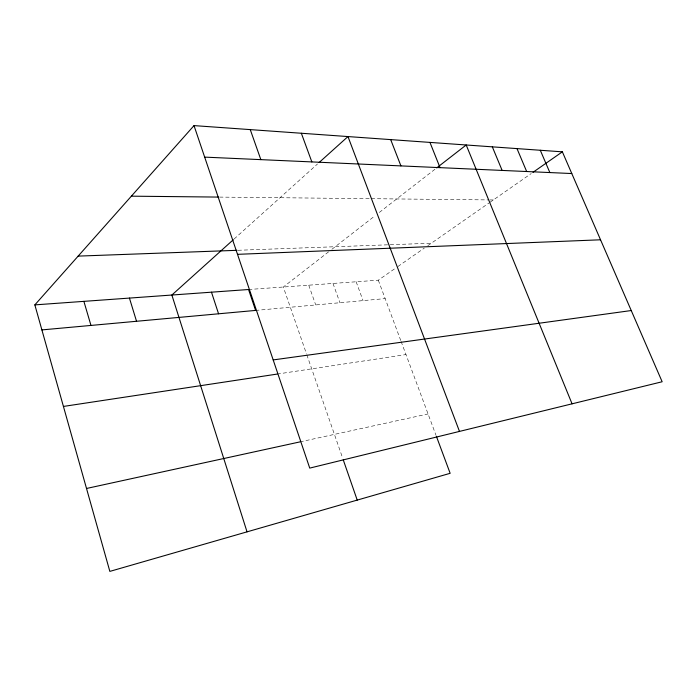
<?xml version="1.0" encoding="UTF-8"?>
<svg xmlns="http://www.w3.org/2000/svg" width="697" height="697" viewBox="0 0 697 697"><rect width="100%" height="100%" fill="white"/><g stroke="black" fill="none" stroke-linecap="round" stroke-linejoin="round"><path stroke-width="0.52" stroke-dasharray="3.48 2.61" d="M234.105 239.027L317.518 163.969M328.609 251.835L283.313 287.016L306.488 353.832M331.894 249.291L375.178 215.669M379.316 212.454L434.972 169.24M248.55 289.516L378.305 280.185L395.26 268.362M397.909 266.515L424.299 248.115M427.801 245.675L489.024 202.975M489.886 202.374L531.21 173.562M299.998 441.889L428.063 413.948M277.101 374.089L405.976 354.573M255.607 310.418L385.162 298.604M238.086 250.275L431.304 243.227M219.572 197.094L370.229 198.671M371.292 198.68L489.102 199.917M490.165 199.926L493.345 199.961M378.305 280.185L400.74 340.485M401.115 341.486L436 435.285M356.158 281.78L363.05 300.625M332.992 283.444L339.927 302.733M308.736 285.195L315.715 304.938M306.837 354.834L342.549 457.807"/><path stroke-width="1.05" d="M436.383 436.296L450.149 473.307L109.847 571.392L34.85 304.885L194.019 125.608L562.366 151.833L662.15 381.756L309.738 468.105L194.019 125.608M233.321 239.724L171.863 295.031L247.034 531.855M319.13 162.514L347.969 136.568L459.48 431.417M436.679 167.907L466.197 144.985L572.063 403.824M532.978 172.325L562.366 151.833M86.515 488.475L299.998 441.889M63.427 406.438L277.101 374.089M273.189 359.922L631.247 310.54M41.89 329.908L255.607 310.418L248.55 289.516L34.85 304.885M237.511 254.335L600.544 239.794M78.151 256.113L237.015 250.319M131.367 196.171L218.501 197.085M204.665 157.121L571.793 173.544M540.297 150.264L549.855 172.56M516.991 148.6L526.671 171.523M492.326 146.849L502.136 170.425M429.953 142.406L440.042 167.655M390.686 139.609L400.923 165.903M301.348 133.249L311.847 161.913M250.258 129.607L260.844 159.639M343.255 459.846L357.221 500.097M211.479 292.182L218.562 313.798M129.433 298.081L136.534 321.273M83.884 301.357L90.967 325.429"/></g></svg>
